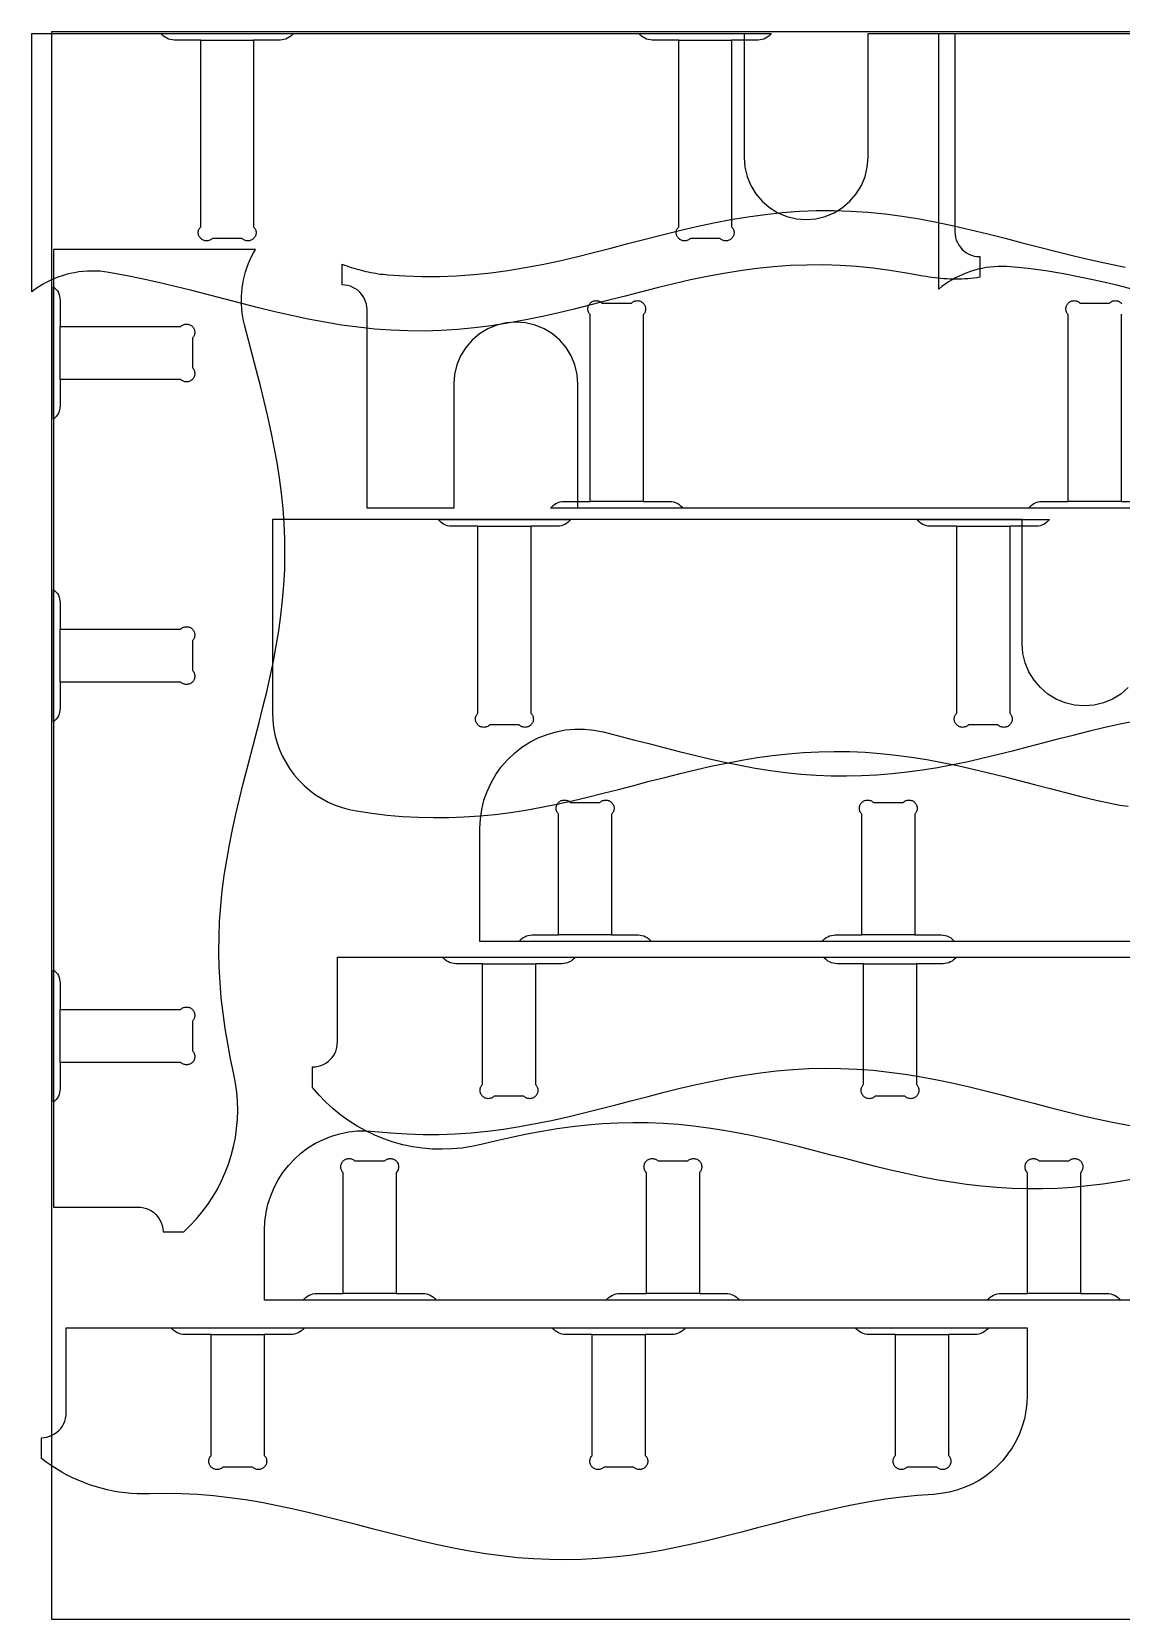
# Model space of a CAD drawing. Header units: inches. Extents: x -0.6 to 96.2, y 0 to 48.
# Drawn here: x -0.6 to 32.34, y 0 to 48 of the extents above; entities that cross this region are included whole.
import ezdxf

# ---------------------------------------------------------------- set-up
doc = ezdxf.new("R2010")
doc.units = ezdxf.units.IN

msp = doc.modelspace()

# ---------------------------------------------------------------- linework, layer by layer
at = {"layer": 'BRACKET_CUT_LINE', "color": 4}
for p, q in [((4.508, 47.75), (6.108, 47.75)), ((18.958, 47.75), (20.558, 47.75)), ((0.257, 37.488), (0.257, 39.088)), ((17.886, 33.796), (16.286, 33.796)), ((32.336, 33.796), (30.736, 33.796)), ((12.888, 33.052), (14.491, 33.052)), ((27.363, 33.052), (28.965, 33.052)), ((0.257, 28.338), (0.257, 29.938)), ((16.93, 20.691), (15.327, 20.691)), ((26.095, 20.691), (24.492, 20.691)), ((13.025, 19.82), (14.628, 19.82)), ((24.545, 19.82), (26.147, 19.82)), ((0.257, 16.838), (0.257, 18.438)), ((10.419, 9.85), (8.816, 9.85)), ((19.584, 9.85), (17.981, 9.85)), ((31.103, 9.85), (29.5, 9.85)), ((4.826, 8.607), (6.429, 8.607)), ((16.346, 8.607), (17.948, 8.607)), ((25.511, 8.607), (27.114, 8.607))]:
    msp.add_line(p, q, dxfattribs=at)
at = {"layer": 'BRACKET_OUTLINE', "color": 6}
for points in [[(7.308, 47.95), (7.271, 47.906), (7.229, 47.866), (7.182, 47.832), (7.132, 47.803), (7.079, 47.78), (7.023, 47.763), (6.966, 47.753), (6.908, 47.75), (6.108, 47.75), (6.108, 42.104), (6.125, 42.085), (6.139, 42.066), (6.152, 42.045), (6.163, 42.022), (6.171, 41.999), (6.177, 41.976), (6.18, 41.951), (6.182, 41.927), (6.18, 41.902), (6.177, 41.878), (6.171, 41.854), (6.163, 41.831), (6.152, 41.809), (6.139, 41.788), (6.125, 41.768), (6.108, 41.75), (6.09, 41.734), (6.07, 41.719), (6.049, 41.706), (6.027, 41.696), (6.004, 41.688), (5.98, 41.682), (5.956, 41.678), (5.932, 41.677), (5.907, 41.678), (5.883, 41.682), (5.859, 41.688), (5.836, 41.696), (5.814, 41.706), (5.793, 41.719), (5.773, 41.734), (5.755, 41.75), (4.862, 41.75), (4.844, 41.734), (4.824, 41.719), (4.803, 41.706), (4.781, 41.696), (4.758, 41.688), (4.734, 41.682), (4.71, 41.678), (4.685, 41.677), (4.661, 41.678), (4.636, 41.682), (4.613, 41.688), (4.589, 41.696), (4.567, 41.706), (4.546, 41.719), (4.527, 41.734), (4.508, 41.75), (4.492, 41.768), (4.477, 41.788), (4.465, 41.809), (4.454, 41.831), (4.446, 41.854), (4.44, 41.878), (4.436, 41.902), (4.435, 41.927), (4.436, 41.951), (4.44, 41.976), (4.446, 41.999), (4.454, 42.022), (4.465, 42.045), (4.477, 42.066), (4.492, 42.085), (4.508, 42.104), (4.508, 47.75), (3.708, 47.75), (3.651, 47.753), (3.593, 47.763), (3.538, 47.78), (3.485, 47.803), (3.435, 47.832), (3.388, 47.866), (3.346, 47.906), (3.308, 47.95), (7.308, 47.95)], [(21.758, 47.95), (21.721, 47.906), (21.679, 47.866), (21.632, 47.832), (21.582, 47.803), (21.529, 47.78), (21.473, 47.763), (21.416, 47.753), (21.358, 47.75), (20.558, 47.75), (20.558, 42.104), (20.575, 42.085), (20.589, 42.066), (20.602, 42.045), (20.613, 42.022), (20.621, 41.999), (20.627, 41.976), (20.63, 41.951), (20.632, 41.927), (20.63, 41.902), (20.627, 41.878), (20.621, 41.854), (20.613, 41.831), (20.602, 41.809), (20.589, 41.788), (20.575, 41.768), (20.558, 41.75), (20.54, 41.734), (20.52, 41.719), (20.499, 41.706), (20.477, 41.696), (20.454, 41.688), (20.43, 41.682), (20.406, 41.678), (20.382, 41.677), (20.357, 41.678), (20.333, 41.682), (20.309, 41.688), (20.286, 41.696), (20.264, 41.706), (20.243, 41.719), (20.223, 41.734), (20.205, 41.75), (19.312, 41.75), (19.294, 41.734), (19.274, 41.719), (19.253, 41.706), (19.231, 41.696), (19.208, 41.688), (19.184, 41.682), (19.16, 41.678), (19.135, 41.677), (19.111, 41.678), (19.086, 41.682), (19.063, 41.688), (19.039, 41.696), (19.017, 41.706), (18.996, 41.719), (18.977, 41.734), (18.958, 41.75), (18.942, 41.768), (18.927, 41.788), (18.915, 41.809), (18.904, 41.831), (18.896, 41.854), (18.89, 41.878), (18.886, 41.902), (18.885, 41.927), (18.886, 41.951), (18.89, 41.976), (18.896, 41.999), (18.904, 42.022), (18.915, 42.045), (18.927, 42.066), (18.942, 42.085), (18.958, 42.104), (18.958, 47.75), (18.158, 47.75), (18.101, 47.753), (18.043, 47.763), (17.988, 47.78), (17.935, 47.803), (17.885, 47.832), (17.838, 47.866), (17.796, 47.906), (17.758, 47.95), (21.758, 47.95)], [(0.057, 40.288), (0.101, 40.25), (0.14, 40.208), (0.175, 40.162), (0.204, 40.111), (0.227, 40.058), (0.243, 40.003), (0.253, 39.946), (0.257, 39.888), (0.257, 39.088), (3.903, 39.088), (3.921, 39.104), (3.941, 39.119), (3.962, 39.132), (3.984, 39.142), (4.007, 39.15), (4.031, 39.156), (4.055, 39.16), (4.08, 39.161), (4.104, 39.16), (4.129, 39.156), (4.152, 39.15), (4.175, 39.142), (4.198, 39.132), (4.219, 39.119), (4.238, 39.104), (4.257, 39.088), (4.273, 39.07), (4.288, 39.05), (4.3, 39.029), (4.311, 39.007), (4.319, 38.984), (4.325, 38.96), (4.329, 38.936), (4.33, 38.911), (4.329, 38.887), (4.325, 38.862), (4.319, 38.838), (4.311, 38.815), (4.3, 38.793), (4.288, 38.772), (4.273, 38.752), (4.257, 38.734), (4.257, 37.841), (4.273, 37.823), (4.288, 37.804), (4.3, 37.782), (4.311, 37.76), (4.319, 37.737), (4.325, 37.713), (4.329, 37.689), (4.33, 37.665), (4.329, 37.64), (4.325, 37.616), (4.319, 37.592), (4.311, 37.569), (4.3, 37.547), (4.288, 37.526), (4.273, 37.506), (4.257, 37.488), (4.238, 37.471), (4.219, 37.457), (4.198, 37.444), (4.175, 37.434), (4.152, 37.425), (4.129, 37.419), (4.104, 37.416), (4.08, 37.415), (4.055, 37.416), (4.031, 37.419), (4.007, 37.425), (3.984, 37.434), (3.962, 37.444), (3.941, 37.457), (3.921, 37.471), (3.903, 37.488), (0.257, 37.488), (0.257, 36.688), (0.253, 36.63), (0.243, 36.573), (0.227, 36.517), (0.204, 36.464), (0.175, 36.414), (0.14, 36.367), (0.101, 36.325), (0.057, 36.288), (0.057, 40.288)], [(15.086, 33.596), (15.123, 33.64), (15.165, 33.68), (15.212, 33.715), (15.262, 33.743), (15.315, 33.766), (15.371, 33.783), (15.428, 33.793), (15.486, 33.796), (16.286, 33.796), (16.286, 39.443), (16.269, 39.461), (16.254, 39.481), (16.242, 39.502), (16.231, 39.524), (16.223, 39.547), (16.217, 39.571), (16.214, 39.595), (16.212, 39.619), (16.214, 39.644), (16.217, 39.668), (16.223, 39.692), (16.231, 39.715), (16.242, 39.737), (16.254, 39.758), (16.269, 39.778), (16.286, 39.796), (16.304, 39.813), (16.323, 39.827), (16.344, 39.84), (16.367, 39.85), (16.39, 39.859), (16.414, 39.865), (16.438, 39.868), (16.462, 39.869), (16.487, 39.868), (16.511, 39.865), (16.535, 39.859), (16.558, 39.85), (16.58, 39.84), (16.601, 39.827), (16.621, 39.813), (16.639, 39.796), (17.532, 39.796), (17.55, 39.813), (17.57, 39.827), (17.591, 39.84), (17.613, 39.85), (17.636, 39.859), (17.66, 39.865), (17.684, 39.868), (17.709, 39.869), (17.733, 39.868), (17.758, 39.865), (17.781, 39.859), (17.804, 39.85), (17.827, 39.84), (17.848, 39.827), (17.867, 39.813), (17.886, 39.796), (17.902, 39.778), (17.917, 39.758), (17.929, 39.737), (17.94, 39.715), (17.948, 39.692), (17.954, 39.668), (17.958, 39.644), (17.959, 39.619), (17.958, 39.595), (17.954, 39.571), (17.948, 39.547), (17.94, 39.524), (17.929, 39.502), (17.917, 39.481), (17.902, 39.461), (17.886, 39.443), (17.886, 33.796), (18.686, 33.796), (18.743, 33.793), (18.8, 33.783), (18.856, 33.766), (18.909, 33.743), (18.959, 33.715), (19.006, 33.68), (19.048, 33.64), (19.086, 33.596), (15.086, 33.596)], [(15.693, 33.252), (15.656, 33.208), (15.613, 33.168), (15.567, 33.133), (15.516, 33.104), (15.463, 33.082), (15.408, 33.065), (15.35, 33.055), (15.292, 33.052), (14.491, 33.052), (14.491, 27.396), (14.508, 27.378), (14.522, 27.358), (14.535, 27.337), (14.545, 27.314), (14.554, 27.291), (14.56, 27.268), (14.563, 27.243), (14.564, 27.219), (14.563, 27.194), (14.56, 27.17), (14.554, 27.146), (14.545, 27.123), (14.535, 27.101), (14.522, 27.08), (14.508, 27.06), (14.491, 27.042), (14.473, 27.025), (14.453, 27.01), (14.432, 26.998), (14.41, 26.987), (14.387, 26.979), (14.363, 26.973), (14.339, 26.969), (14.314, 26.968), (14.29, 26.969), (14.265, 26.973), (14.241, 26.979), (14.218, 26.987), (14.196, 26.998), (14.175, 27.01), (14.155, 27.025), (14.137, 27.042), (13.243, 27.042), (13.224, 27.025), (13.205, 27.01), (13.184, 26.998), (13.161, 26.987), (13.138, 26.979), (13.114, 26.973), (13.09, 26.969), (13.066, 26.968), (13.041, 26.969), (13.017, 26.973), (12.993, 26.979), (12.97, 26.987), (12.948, 26.998), (12.926, 27.01), (12.907, 27.025), (12.888, 27.042), (12.872, 27.06), (12.857, 27.08), (12.845, 27.101), (12.834, 27.123), (12.826, 27.146), (12.82, 27.17), (12.816, 27.194), (12.815, 27.219), (12.816, 27.243), (12.82, 27.268), (12.826, 27.291), (12.834, 27.314), (12.845, 27.337), (12.857, 27.358), (12.872, 27.378), (12.888, 27.396), (12.888, 33.052), (12.087, 33.052), (12.029, 33.055), (11.972, 33.065), (11.916, 33.082), (11.863, 33.104), (11.813, 33.133), (11.766, 33.168), (11.724, 33.208), (11.686, 33.252), (15.693, 33.252)], [(30.167, 33.252), (30.13, 33.208), (30.088, 33.168), (30.041, 33.133), (29.991, 33.104), (29.937, 33.082), (29.882, 33.065), (29.825, 33.055), (29.767, 33.052), (28.965, 33.052), (28.965, 27.396), (28.982, 27.378), (28.996, 27.358), (29.009, 27.337), (29.02, 27.314), (29.028, 27.291), (29.034, 27.268), (29.037, 27.243), (29.039, 27.219), (29.037, 27.194), (29.034, 27.17), (29.028, 27.146), (29.02, 27.123), (29.009, 27.101), (28.996, 27.08), (28.982, 27.06), (28.965, 27.042), (28.947, 27.025), (28.927, 27.01), (28.906, 26.998), (28.884, 26.987), (28.861, 26.979), (28.837, 26.973), (28.813, 26.969), (28.788, 26.968), (28.764, 26.969), (28.739, 26.973), (28.716, 26.979), (28.692, 26.987), (28.67, 26.998), (28.649, 27.01), (28.629, 27.025), (28.611, 27.042), (27.717, 27.042), (27.699, 27.025), (27.679, 27.01), (27.658, 26.998), (27.636, 26.987), (27.612, 26.979), (27.589, 26.973), (27.564, 26.969), (27.54, 26.968), (27.515, 26.969), (27.491, 26.973), (27.467, 26.979), (27.444, 26.987), (27.422, 26.998), (27.401, 27.01), (27.381, 27.025), (27.363, 27.042), (27.346, 27.06), (27.331, 27.08), (27.319, 27.101), (27.308, 27.123), (27.3, 27.146), (27.294, 27.17), (27.29, 27.194), (27.289, 27.219), (27.29, 27.243), (27.294, 27.268), (27.3, 27.291), (27.308, 27.314), (27.319, 27.337), (27.331, 27.358), (27.346, 27.378), (27.363, 27.396), (27.363, 33.052), (26.561, 33.052), (26.503, 33.055), (26.446, 33.065), (26.391, 33.082), (26.337, 33.104), (26.287, 33.133), (26.24, 33.168), (26.198, 33.208), (26.161, 33.252), (30.167, 33.252)], [(0.057, 31.138), (0.101, 31.1), (0.14, 31.058), (0.175, 31.012), (0.204, 30.961), (0.227, 30.908), (0.243, 30.853), (0.253, 30.796), (0.257, 30.738), (0.257, 29.938), (3.903, 29.938), (3.921, 29.954), (3.941, 29.969), (3.962, 29.982), (3.984, 29.992), (4.007, 30), (4.031, 30.006), (4.055, 30.01), (4.08, 30.011), (4.104, 30.01), (4.129, 30.006), (4.152, 30), (4.175, 29.992), (4.198, 29.982), (4.219, 29.969), (4.238, 29.954), (4.257, 29.938), (4.273, 29.92), (4.288, 29.9), (4.3, 29.879), (4.311, 29.857), (4.319, 29.834), (4.325, 29.81), (4.329, 29.786), (4.33, 29.761), (4.329, 29.737), (4.325, 29.712), (4.319, 29.688), (4.311, 29.665), (4.3, 29.643), (4.288, 29.622), (4.273, 29.602), (4.257, 29.584), (4.257, 28.691), (4.273, 28.673), (4.288, 28.654), (4.3, 28.632), (4.311, 28.61), (4.319, 28.587), (4.325, 28.563), (4.329, 28.539), (4.33, 28.515), (4.329, 28.49), (4.325, 28.466), (4.319, 28.442), (4.311, 28.419), (4.3, 28.397), (4.288, 28.376), (4.273, 28.356), (4.257, 28.338), (4.238, 28.321), (4.219, 28.307), (4.198, 28.294), (4.175, 28.284), (4.152, 28.275), (4.129, 28.269), (4.104, 28.266), (4.08, 28.265), (4.055, 28.266), (4.031, 28.269), (4.007, 28.275), (3.984, 28.284), (3.962, 28.294), (3.941, 28.307), (3.921, 28.321), (3.903, 28.338), (0.257, 28.338), (0.257, 27.538), (0.253, 27.48), (0.243, 27.423), (0.227, 27.367), (0.204, 27.314), (0.175, 27.264), (0.14, 27.217), (0.101, 27.175), (0.057, 27.138), (0.057, 31.138)], [(14.125, 20.49), (14.162, 20.534), (14.205, 20.574), (14.251, 20.609), (14.302, 20.638), (14.355, 20.661), (14.41, 20.677), (14.468, 20.687), (14.525, 20.691), (15.327, 20.691), (15.327, 24.343), (15.31, 24.361), (15.296, 24.381), (15.283, 24.402), (15.273, 24.424), (15.264, 24.447), (15.258, 24.471), (15.255, 24.496), (15.253, 24.52), (15.255, 24.545), (15.258, 24.569), (15.264, 24.593), (15.273, 24.616), (15.283, 24.638), (15.296, 24.659), (15.31, 24.679), (15.327, 24.697), (15.345, 24.714), (15.365, 24.728), (15.386, 24.741), (15.408, 24.751), (15.431, 24.76), (15.455, 24.766), (15.479, 24.769), (15.504, 24.771), (15.528, 24.769), (15.553, 24.766), (15.577, 24.76), (15.6, 24.751), (15.622, 24.741), (15.643, 24.728), (15.663, 24.714), (15.681, 24.697), (16.575, 24.697), (16.594, 24.714), (16.613, 24.728), (16.634, 24.741), (16.657, 24.751), (16.68, 24.76), (16.704, 24.766), (16.728, 24.769), (16.752, 24.771), (16.777, 24.769), (16.801, 24.766), (16.825, 24.76), (16.848, 24.751), (16.87, 24.741), (16.892, 24.728), (16.911, 24.714), (16.93, 24.697), (16.946, 24.679), (16.961, 24.659), (16.973, 24.638), (16.984, 24.616), (16.992, 24.593), (16.998, 24.569), (17.002, 24.545), (17.003, 24.52), (17.002, 24.496), (16.998, 24.471), (16.992, 24.447), (16.984, 24.424), (16.973, 24.402), (16.961, 24.381), (16.946, 24.361), (16.93, 24.343), (16.93, 20.691), (17.731, 20.691), (17.789, 20.687), (17.846, 20.677), (17.902, 20.661), (17.955, 20.638), (18.005, 20.609), (18.052, 20.574), (18.094, 20.534), (18.132, 20.49), (14.125, 20.49)], [(23.29, 20.49), (23.328, 20.534), (23.37, 20.574), (23.416, 20.609), (23.467, 20.638), (23.52, 20.661), (23.576, 20.677), (23.633, 20.687), (23.691, 20.691), (24.492, 20.691), (24.492, 24.343), (24.476, 24.361), (24.461, 24.381), (24.448, 24.402), (24.438, 24.424), (24.43, 24.447), (24.424, 24.471), (24.42, 24.496), (24.419, 24.52), (24.42, 24.545), (24.424, 24.569), (24.43, 24.593), (24.438, 24.616), (24.448, 24.638), (24.461, 24.659), (24.476, 24.679), (24.492, 24.697), (24.51, 24.714), (24.53, 24.728), (24.551, 24.741), (24.573, 24.751), (24.596, 24.76), (24.62, 24.766), (24.645, 24.769), (24.669, 24.771), (24.694, 24.769), (24.718, 24.766), (24.742, 24.76), (24.765, 24.751), (24.787, 24.741), (24.808, 24.728), (24.828, 24.714), (24.846, 24.697), (25.741, 24.697), (25.759, 24.714), (25.779, 24.728), (25.8, 24.741), (25.822, 24.751), (25.845, 24.76), (25.869, 24.766), (25.893, 24.769), (25.918, 24.771), (25.942, 24.769), (25.967, 24.766), (25.99, 24.76), (26.014, 24.751), (26.036, 24.741), (26.057, 24.728), (26.077, 24.714), (26.095, 24.697), (26.111, 24.679), (26.126, 24.659), (26.139, 24.638), (26.149, 24.616), (26.157, 24.593), (26.163, 24.569), (26.167, 24.545), (26.168, 24.52), (26.167, 24.496), (26.163, 24.471), (26.157, 24.447), (26.149, 24.424), (26.139, 24.402), (26.126, 24.381), (26.111, 24.361), (26.095, 24.343), (26.095, 20.691), (26.896, 20.691), (26.954, 20.687), (27.011, 20.677), (27.067, 20.661), (27.12, 20.638), (27.17, 20.609), (27.217, 20.574), (27.259, 20.534), (27.297, 20.49), (23.29, 20.49)], [(15.83, 20.021), (15.793, 19.976), (15.75, 19.937), (15.704, 19.902), (15.653, 19.873), (15.6, 19.85), (15.544, 19.834), (15.487, 19.824), (15.429, 19.82), (14.628, 19.82), (14.628, 16.168), (14.644, 16.15), (14.659, 16.13), (14.672, 16.109), (14.682, 16.086), (14.691, 16.063), (14.697, 16.04), (14.7, 16.015), (14.701, 15.991), (14.7, 15.966), (14.697, 15.942), (14.691, 15.918), (14.682, 15.895), (14.672, 15.873), (14.659, 15.852), (14.644, 15.832), (14.628, 15.814), (14.61, 15.797), (14.59, 15.782), (14.569, 15.77), (14.547, 15.759), (14.524, 15.751), (14.5, 15.745), (14.475, 15.741), (14.451, 15.74), (14.426, 15.741), (14.402, 15.745), (14.378, 15.751), (14.355, 15.759), (14.333, 15.77), (14.312, 15.782), (14.292, 15.797), (14.274, 15.814), (13.379, 15.814), (13.361, 15.797), (13.342, 15.782), (13.32, 15.77), (13.298, 15.759), (13.275, 15.751), (13.251, 15.745), (13.227, 15.741), (13.202, 15.74), (13.178, 15.741), (13.154, 15.745), (13.13, 15.751), (13.107, 15.759), (13.084, 15.77), (13.063, 15.782), (13.044, 15.797), (13.025, 15.814), (13.009, 15.832), (12.994, 15.852), (12.982, 15.873), (12.971, 15.895), (12.963, 15.918), (12.957, 15.942), (12.953, 15.966), (12.952, 15.991), (12.953, 16.015), (12.957, 16.04), (12.963, 16.063), (12.971, 16.086), (12.982, 16.109), (12.994, 16.13), (13.009, 16.15), (13.025, 16.168), (13.025, 19.82), (12.224, 19.82), (12.166, 19.824), (12.109, 19.834), (12.053, 19.85), (12, 19.873), (11.95, 19.902), (11.903, 19.937), (11.861, 19.976), (11.823, 20.021), (15.83, 20.021)], [(27.349, 20.021), (27.312, 19.976), (27.269, 19.937), (27.223, 19.902), (27.173, 19.873), (27.119, 19.85), (27.064, 19.834), (27.006, 19.824), (26.949, 19.82), (26.147, 19.82), (26.147, 16.168), (26.164, 16.15), (26.178, 16.13), (26.191, 16.109), (26.201, 16.086), (26.21, 16.063), (26.216, 16.04), (26.219, 16.015), (26.221, 15.991), (26.219, 15.966), (26.216, 15.942), (26.21, 15.918), (26.201, 15.895), (26.191, 15.873), (26.178, 15.852), (26.164, 15.832), (26.147, 15.814), (26.129, 15.797), (26.109, 15.782), (26.088, 15.77), (26.066, 15.759), (26.043, 15.751), (26.019, 15.745), (25.995, 15.741), (25.97, 15.74), (25.946, 15.741), (25.921, 15.745), (25.897, 15.751), (25.874, 15.759), (25.852, 15.77), (25.831, 15.782), (25.811, 15.797), (25.793, 15.814), (24.899, 15.814), (24.88, 15.797), (24.861, 15.782), (24.84, 15.77), (24.817, 15.759), (24.794, 15.751), (24.77, 15.745), (24.746, 15.741), (24.722, 15.74), (24.697, 15.741), (24.673, 15.745), (24.649, 15.751), (24.626, 15.759), (24.604, 15.77), (24.582, 15.782), (24.563, 15.797), (24.545, 15.814), (24.528, 15.832), (24.513, 15.852), (24.501, 15.873), (24.49, 15.895), (24.482, 15.918), (24.476, 15.942), (24.472, 15.966), (24.471, 15.991), (24.472, 16.015), (24.476, 16.04), (24.482, 16.063), (24.49, 16.086), (24.501, 16.109), (24.513, 16.13), (24.528, 16.15), (24.545, 16.168), (24.545, 19.82), (23.743, 19.82), (23.685, 19.824), (23.628, 19.834), (23.573, 19.85), (23.519, 19.873), (23.469, 19.902), (23.422, 19.937), (23.38, 19.976), (23.343, 20.021), (27.349, 20.021)], [(0.057, 19.638), (0.101, 19.6), (0.14, 19.558), (0.175, 19.512), (0.204, 19.461), (0.227, 19.408), (0.243, 19.353), (0.253, 19.296), (0.257, 19.238), (0.257, 18.438), (3.903, 18.438), (3.921, 18.454), (3.941, 18.469), (3.962, 18.482), (3.984, 18.492), (4.007, 18.5), (4.031, 18.506), (4.055, 18.51), (4.08, 18.511), (4.104, 18.51), (4.129, 18.506), (4.152, 18.5), (4.175, 18.492), (4.198, 18.482), (4.219, 18.469), (4.238, 18.454), (4.257, 18.438), (4.273, 18.42), (4.288, 18.4), (4.3, 18.379), (4.311, 18.357), (4.319, 18.334), (4.325, 18.31), (4.329, 18.286), (4.33, 18.261), (4.329, 18.237), (4.325, 18.212), (4.319, 18.188), (4.311, 18.165), (4.3, 18.143), (4.288, 18.122), (4.273, 18.102), (4.257, 18.084), (4.257, 17.191), (4.273, 17.173), (4.288, 17.154), (4.3, 17.132), (4.311, 17.11), (4.319, 17.087), (4.325, 17.063), (4.329, 17.039), (4.33, 17.015), (4.329, 16.99), (4.325, 16.966), (4.319, 16.942), (4.311, 16.919), (4.3, 16.897), (4.288, 16.876), (4.273, 16.856), (4.257, 16.838), (4.238, 16.821), (4.219, 16.807), (4.198, 16.794), (4.175, 16.784), (4.152, 16.775), (4.129, 16.769), (4.104, 16.766), (4.08, 16.765), (4.055, 16.766), (4.031, 16.769), (4.007, 16.775), (3.984, 16.784), (3.962, 16.794), (3.941, 16.807), (3.921, 16.821), (3.903, 16.838), (0.257, 16.838), (0.257, 16.038), (0.253, 15.98), (0.243, 15.923), (0.227, 15.867), (0.204, 15.814), (0.175, 15.764), (0.14, 15.717), (0.101, 15.675), (0.057, 15.638), (0.057, 19.638)], [(7.614, 9.65), (7.651, 9.694), (7.694, 9.734), (7.74, 9.768), (7.791, 9.797), (7.844, 9.82), (7.9, 9.837), (7.957, 9.847), (8.015, 9.85), (8.816, 9.85), (8.816, 13.503), (8.799, 13.521), (8.785, 13.541), (8.772, 13.562), (8.762, 13.584), (8.753, 13.607), (8.747, 13.631), (8.744, 13.655), (8.743, 13.68), (8.744, 13.704), (8.747, 13.728), (8.753, 13.752), (8.762, 13.775), (8.772, 13.798), (8.785, 13.819), (8.799, 13.839), (8.816, 13.857), (8.834, 13.873), (8.854, 13.888), (8.875, 13.9), (8.897, 13.911), (8.92, 13.919), (8.944, 13.925), (8.968, 13.929), (8.993, 13.93), (9.018, 13.929), (9.042, 13.925), (9.066, 13.919), (9.089, 13.911), (9.111, 13.9), (9.132, 13.888), (9.152, 13.873), (9.17, 13.857), (10.064, 13.857), (10.083, 13.873), (10.102, 13.888), (10.124, 13.9), (10.146, 13.911), (10.169, 13.919), (10.193, 13.925), (10.217, 13.929), (10.242, 13.93), (10.266, 13.929), (10.29, 13.925), (10.314, 13.919), (10.337, 13.911), (10.36, 13.9), (10.381, 13.888), (10.4, 13.873), (10.419, 13.857), (10.435, 13.839), (10.45, 13.819), (10.462, 13.798), (10.473, 13.775), (10.481, 13.752), (10.487, 13.728), (10.491, 13.704), (10.492, 13.68), (10.491, 13.655), (10.487, 13.631), (10.481, 13.607), (10.473, 13.584), (10.462, 13.562), (10.45, 13.541), (10.435, 13.521), (10.419, 13.503), (10.419, 9.85), (11.22, 9.85), (11.278, 9.847), (11.335, 9.837), (11.391, 9.82), (11.444, 9.797), (11.494, 9.768), (11.541, 9.734), (11.583, 9.694), (11.621, 9.65), (7.614, 9.65)], [(16.779, 9.65), (16.817, 9.694), (16.859, 9.734), (16.906, 9.768), (16.956, 9.797), (17.009, 9.82), (17.065, 9.837), (17.122, 9.847), (17.18, 9.85), (17.981, 9.85), (17.981, 13.503), (17.965, 13.521), (17.95, 13.541), (17.937, 13.562), (17.927, 13.584), (17.919, 13.607), (17.913, 13.631), (17.909, 13.655), (17.908, 13.68), (17.909, 13.704), (17.913, 13.728), (17.919, 13.752), (17.927, 13.775), (17.937, 13.798), (17.95, 13.819), (17.965, 13.839), (17.981, 13.857), (17.999, 13.873), (18.019, 13.888), (18.04, 13.9), (18.062, 13.911), (18.086, 13.919), (18.109, 13.925), (18.134, 13.929), (18.158, 13.93), (18.183, 13.929), (18.207, 13.925), (18.231, 13.919), (18.254, 13.911), (18.276, 13.9), (18.297, 13.888), (18.317, 13.873), (18.335, 13.857), (19.23, 13.857), (19.248, 13.873), (19.268, 13.888), (19.289, 13.9), (19.311, 13.911), (19.334, 13.919), (19.358, 13.925), (19.382, 13.929), (19.407, 13.93), (19.431, 13.929), (19.456, 13.925), (19.48, 13.919), (19.503, 13.911), (19.525, 13.9), (19.546, 13.888), (19.566, 13.873), (19.584, 13.857), (19.6, 13.839), (19.615, 13.819), (19.628, 13.798), (19.638, 13.775), (19.646, 13.752), (19.652, 13.728), (19.656, 13.704), (19.657, 13.68), (19.656, 13.655), (19.652, 13.631), (19.646, 13.607), (19.638, 13.584), (19.628, 13.562), (19.615, 13.541), (19.6, 13.521), (19.584, 13.503), (19.584, 9.85), (20.385, 9.85), (20.443, 9.847), (20.5, 9.837), (20.556, 9.82), (20.609, 9.797), (20.66, 9.768), (20.706, 9.734), (20.748, 9.694), (20.786, 9.65), (16.779, 9.65)], [(28.298, 9.65), (28.336, 9.694), (28.378, 9.734), (28.425, 9.768), (28.475, 9.797), (28.528, 9.82), (28.584, 9.837), (28.641, 9.847), (28.699, 9.85), (29.5, 9.85), (29.5, 13.503), (29.484, 13.521), (29.469, 13.541), (29.457, 13.562), (29.446, 13.584), (29.438, 13.607), (29.432, 13.631), (29.428, 13.655), (29.427, 13.68), (29.428, 13.704), (29.432, 13.728), (29.438, 13.752), (29.446, 13.775), (29.457, 13.798), (29.469, 13.819), (29.484, 13.839), (29.5, 13.857), (29.519, 13.873), (29.538, 13.888), (29.559, 13.9), (29.582, 13.911), (29.605, 13.919), (29.629, 13.925), (29.653, 13.929), (29.678, 13.93), (29.702, 13.929), (29.726, 13.925), (29.75, 13.919), (29.773, 13.911), (29.796, 13.9), (29.817, 13.888), (29.836, 13.873), (29.855, 13.857), (30.749, 13.857), (30.767, 13.873), (30.787, 13.888), (30.808, 13.9), (30.83, 13.911), (30.853, 13.919), (30.877, 13.925), (30.901, 13.929), (30.926, 13.93), (30.951, 13.929), (30.975, 13.925), (30.999, 13.919), (31.022, 13.911), (31.044, 13.9), (31.065, 13.888), (31.085, 13.873), (31.103, 13.857), (31.12, 13.839), (31.134, 13.819), (31.147, 13.798), (31.157, 13.775), (31.166, 13.752), (31.172, 13.728), (31.175, 13.704), (31.176, 13.68), (31.175, 13.655), (31.172, 13.631), (31.166, 13.607), (31.157, 13.584), (31.147, 13.562), (31.134, 13.541), (31.12, 13.521), (31.103, 13.503), (31.103, 9.85), (31.904, 9.85), (31.962, 9.847), (32.02, 9.837), (32.075, 9.82), (32.128, 9.797), (32.179, 9.768), (32.225, 9.734), (32.268, 9.694), (32.305, 9.65), (28.298, 9.65)], [(7.631, 8.808), (7.594, 8.763), (7.551, 8.724), (7.505, 8.689), (7.454, 8.66), (7.401, 8.637), (7.345, 8.621), (7.288, 8.611), (7.23, 8.607), (6.429, 8.607), (6.429, 4.955), (6.446, 4.936), (6.46, 4.917), (6.473, 4.896), (6.483, 4.873), (6.492, 4.85), (6.498, 4.826), (6.501, 4.802), (6.502, 4.778), (6.501, 4.753), (6.498, 4.729), (6.492, 4.705), (6.483, 4.682), (6.473, 4.66), (6.46, 4.638), (6.446, 4.619), (6.429, 4.601), (6.411, 4.584), (6.391, 4.569), (6.37, 4.557), (6.348, 4.546), (6.325, 4.538), (6.301, 4.532), (6.277, 4.528), (6.252, 4.527), (6.227, 4.528), (6.203, 4.532), (6.179, 4.538), (6.156, 4.546), (6.134, 4.557), (6.113, 4.569), (6.093, 4.584), (6.075, 4.601), (5.181, 4.601), (5.162, 4.584), (5.143, 4.569), (5.122, 4.557), (5.099, 4.546), (5.076, 4.538), (5.052, 4.532), (5.028, 4.528), (5.003, 4.527), (4.979, 4.528), (4.955, 4.532), (4.931, 4.538), (4.908, 4.546), (4.885, 4.557), (4.864, 4.569), (4.845, 4.584), (4.826, 4.601), (4.81, 4.619), (4.795, 4.638), (4.783, 4.66), (4.772, 4.682), (4.764, 4.705), (4.758, 4.729), (4.754, 4.753), (4.753, 4.778), (4.754, 4.802), (4.758, 4.826), (4.764, 4.85), (4.772, 4.873), (4.783, 4.896), (4.795, 4.917), (4.81, 4.936), (4.826, 4.955), (4.826, 8.607), (4.025, 8.607), (3.967, 8.611), (3.91, 8.621), (3.854, 8.637), (3.801, 8.66), (3.751, 8.689), (3.704, 8.724), (3.662, 8.763), (3.624, 8.808), (7.631, 8.808)], [(19.15, 8.808), (19.113, 8.763), (19.071, 8.724), (19.024, 8.689), (18.974, 8.66), (18.92, 8.637), (18.865, 8.621), (18.808, 8.611), (18.75, 8.607), (17.948, 8.607), (17.948, 4.955), (17.965, 4.936), (17.979, 4.917), (17.992, 4.896), (18.003, 4.873), (18.011, 4.85), (18.017, 4.826), (18.02, 4.802), (18.022, 4.778), (18.02, 4.753), (18.017, 4.729), (18.011, 4.705), (18.003, 4.682), (17.992, 4.66), (17.979, 4.638), (17.965, 4.619), (17.948, 4.601), (17.93, 4.584), (17.91, 4.569), (17.889, 4.557), (17.867, 4.546), (17.844, 4.538), (17.82, 4.532), (17.796, 4.528), (17.771, 4.527), (17.747, 4.528), (17.722, 4.532), (17.699, 4.538), (17.675, 4.546), (17.653, 4.557), (17.632, 4.569), (17.612, 4.584), (17.594, 4.601), (16.7, 4.601), (16.682, 4.584), (16.662, 4.569), (16.641, 4.557), (16.619, 4.546), (16.595, 4.538), (16.572, 4.532), (16.547, 4.528), (16.523, 4.527), (16.498, 4.528), (16.474, 4.532), (16.45, 4.538), (16.427, 4.546), (16.405, 4.557), (16.384, 4.569), (16.364, 4.584), (16.346, 4.601), (16.329, 4.619), (16.314, 4.638), (16.302, 4.66), (16.291, 4.682), (16.283, 4.705), (16.277, 4.729), (16.273, 4.753), (16.272, 4.778), (16.273, 4.802), (16.277, 4.826), (16.283, 4.85), (16.291, 4.873), (16.302, 4.896), (16.314, 4.917), (16.329, 4.936), (16.346, 4.955), (16.346, 8.607), (15.544, 8.607), (15.486, 8.611), (15.429, 8.621), (15.374, 8.637), (15.32, 8.66), (15.27, 8.689), (15.223, 8.724), (15.181, 8.763), (15.144, 8.808), (19.15, 8.808)], [(28.316, 8.808), (28.278, 8.763), (28.236, 8.724), (28.189, 8.689), (28.139, 8.66), (28.086, 8.637), (28.03, 8.621), (27.973, 8.611), (27.915, 8.607), (27.114, 8.607), (27.114, 4.955), (27.13, 4.936), (27.145, 4.917), (27.157, 4.896), (27.168, 4.873), (27.176, 4.85), (27.182, 4.826), (27.186, 4.802), (27.187, 4.778), (27.186, 4.753), (27.182, 4.729), (27.176, 4.705), (27.168, 4.682), (27.157, 4.66), (27.145, 4.638), (27.13, 4.619), (27.114, 4.601), (27.095, 4.584), (27.076, 4.569), (27.055, 4.557), (27.032, 4.546), (27.009, 4.538), (26.985, 4.532), (26.961, 4.528), (26.937, 4.527), (26.912, 4.528), (26.888, 4.532), (26.864, 4.538), (26.841, 4.546), (26.818, 4.557), (26.797, 4.569), (26.778, 4.584), (26.759, 4.601), (25.865, 4.601), (25.847, 4.584), (25.827, 4.569), (25.806, 4.557), (25.784, 4.546), (25.761, 4.538), (25.737, 4.532), (25.713, 4.528), (25.688, 4.527), (25.663, 4.528), (25.639, 4.532), (25.615, 4.538), (25.592, 4.546), (25.57, 4.557), (25.549, 4.569), (25.529, 4.584), (25.511, 4.601), (25.494, 4.619), (25.48, 4.638), (25.467, 4.66), (25.457, 4.682), (25.448, 4.705), (25.442, 4.729), (25.439, 4.753), (25.438, 4.778), (25.439, 4.802), (25.442, 4.826), (25.448, 4.85), (25.457, 4.873), (25.467, 4.896), (25.48, 4.917), (25.494, 4.936), (25.511, 4.955), (25.511, 8.607), (24.71, 8.607), (24.652, 8.611), (24.595, 8.621), (24.539, 8.637), (24.486, 8.66), (24.435, 8.689), (24.389, 8.724), (24.346, 8.763), (24.309, 8.808), (28.316, 8.808)]]:
    msp.add_lwpolyline(points, close=True, dxfattribs=at)
for points in [[(33.536, 33.596), (29.536, 33.596), (29.536, 33.596), (29.573, 33.64), (29.615, 33.68), (29.662, 33.715), (29.712, 33.743), (29.765, 33.766), (29.821, 33.783), (29.878, 33.793), (29.936, 33.796), (30.736, 33.796), (30.736, 39.443), (30.719, 39.461), (30.704, 39.481), (30.692, 39.502), (30.681, 39.524), (30.673, 39.547), (30.667, 39.571), (30.664, 39.595), (30.662, 39.619), (30.664, 39.644), (30.667, 39.668), (30.673, 39.692), (30.681, 39.715), (30.692, 39.737), (30.704, 39.758), (30.719, 39.778), (30.736, 39.796), (30.754, 39.813), (30.773, 39.827), (30.794, 39.84), (30.817, 39.85), (30.84, 39.859), (30.864, 39.865), (30.888, 39.868), (30.912, 39.869), (30.937, 39.868), (30.961, 39.865), (30.985, 39.859), (31.008, 39.85), (31.03, 39.84), (31.051, 39.827), (31.071, 39.813), (31.089, 39.796), (31.982, 39.796), (32, 39.813), (32.02, 39.827), (32.041, 39.84), (32.063, 39.85), (32.086, 39.859), (32.11, 39.865), (32.134, 39.868), (32.159, 39.869), (32.183, 39.868), (32.208, 39.865), (32.231, 39.859), (32.254, 39.85), (32.277, 39.84), (32.298, 39.827), (32.317, 39.813), (32.336, 39.796), (32.352, 39.778)], [(32.352, 39.461), (32.336, 39.443), (32.336, 33.796), (33.136, 33.796)]]:
    msp.add_lwpolyline(points, dxfattribs=at)
at = {"layer": 'PLYWOOD_BOUNDARY', "color": 7}
msp.add_lwpolyline([(0, 0), (96, 0), (96, 48), (0, 48), (0, 0)], dxfattribs=at)
at = {"layer": 'SHELF_L', "color": 3}
msp.add_lwpolyline([(27.308, 47.95), (27.308, 41.95), (27.308, 41.95), (27.313, 41.866), (27.327, 41.783), (27.35, 41.702), (27.383, 41.625), (27.423, 41.551), (27.472, 41.482), (27.528, 41.42), (27.591, 41.364), (27.659, 41.315), (27.733, 41.274), (27.811, 41.242), (27.891, 41.219), (27.974, 41.205), (28.058, 41.2), (28.058, 40.575), (28.058, 40.575), (27.969, 40.562), (27.879, 40.551), (27.789, 40.542), (27.699, 40.534), (27.608, 40.528), (27.518, 40.523), (27.427, 40.52), (27.337, 40.519), (27.246, 40.519), (27.156, 40.521), (27.065, 40.525), (26.975, 40.53), (26.884, 40.537), (26.794, 40.545), (26.704, 40.555), (26.614, 40.567), (26.525, 40.58), (26.436, 40.595), (26.347, 40.612), (26.347, 40.612), (25.844, 40.705), (25.342, 40.784), (24.839, 40.849), (24.337, 40.899), (23.835, 40.932), (23.332, 40.948), (22.83, 40.947), (22.327, 40.929), (21.825, 40.894), (21.322, 40.842), (20.82, 40.776), (20.318, 40.694), (19.815, 40.6), (19.313, 40.495), (18.81, 40.38), (18.308, 40.258), (17.806, 40.131), (17.303, 40), (16.801, 39.869), (16.298, 39.739), (15.796, 39.613), (15.294, 39.492), (14.791, 39.379), (14.289, 39.277), (13.786, 39.185), (13.284, 39.108), (12.782, 39.044), (12.279, 38.996), (11.777, 38.965), (11.274, 38.951), (10.772, 38.954), (10.27, 38.974), (9.767, 39.011), (9.265, 39.065), (8.762, 39.133), (8.26, 39.216), (7.758, 39.311), (7.255, 39.418), (6.753, 39.533), (6.25, 39.656), (5.748, 39.784), (5.245, 39.915), (4.743, 40.046), (4.241, 40.176), (3.738, 40.302), (3.236, 40.421), (2.733, 40.533), (2.231, 40.634), (1.729, 40.724), (1.729, 40.724), (1.6, 40.743), (1.471, 40.756), (1.341, 40.763), (1.211, 40.764), (1.081, 40.76), (0.951, 40.751), (0.822, 40.736), (0.694, 40.715), (0.566, 40.688), (0.44, 40.656), (0.316, 40.619), (0.193, 40.577), (0.072, 40.529), (-0.047, 40.475), (-0.163, 40.417), (-0.276, 40.354), (-0.387, 40.286), (-0.495, 40.213), (-0.599, 40.136), (-0.599, 47.95), (20.933, 47.95), (20.933, 44.2), (20.956, 43.907), (21.025, 43.621), (21.138, 43.349), (21.291, 43.098), (21.483, 42.874), (21.706, 42.683), (21.957, 42.529), (22.229, 42.417), (22.515, 42.348), (22.808, 42.325), (23.102, 42.348), (23.388, 42.417), (23.66, 42.529), (23.91, 42.683), (24.134, 42.874), (24.325, 43.098), (24.479, 43.349), (24.592, 43.621), (24.66, 43.907), (24.683, 44.2), (24.683, 47.95), (27.308, 47.95)], close=True, dxfattribs=at)
for points in [[(32.738, 40.2), (32.202, 40.333), (31.666, 40.458), (31.13, 40.573), (30.594, 40.677), (30.058, 40.766), (29.522, 40.838), (28.987, 40.894), (28.987, 40.894), (28.864, 40.902), (28.742, 40.905), (28.619, 40.903), (28.497, 40.896), (28.375, 40.884), (28.254, 40.867), (28.133, 40.846), (28.014, 40.819), (27.896, 40.787), (27.779, 40.751), (27.663, 40.71), (27.55, 40.664), (27.438, 40.613), (27.329, 40.559), (27.221, 40.499), (27.117, 40.436), (27.015, 40.368), (26.916, 40.296), (26.82, 40.22), (26.82, 47.95), (50.284, 47.95)], [(37.678, 33.596), (15.911, 33.596), (15.911, 37.346), (15.887, 37.64), (15.819, 37.926), (15.706, 38.197), (15.552, 38.448), (15.361, 38.672), (15.138, 38.863), (14.887, 39.017), (14.615, 39.129), (14.329, 39.198), (14.036, 39.221), (13.742, 39.198), (13.456, 39.129), (13.184, 39.017), (12.933, 38.863), (12.71, 38.672), (12.519, 38.448), (12.365, 38.197), (12.252, 37.926), (12.184, 37.64), (12.161, 37.346), (12.161, 33.596), (9.536, 33.596), (9.536, 33.596), (9.536, 39.596), (9.536, 39.596), (9.531, 39.68), (9.517, 39.763), (9.493, 39.844), (9.461, 39.922), (9.421, 39.995), (9.372, 40.064), (9.316, 40.127), (9.253, 40.183), (9.185, 40.231), (9.111, 40.272), (9.033, 40.304), (8.952, 40.327), (8.869, 40.342), (8.786, 40.346), (8.786, 40.971), (8.786, 40.971), (8.856, 40.945), (8.926, 40.919), (8.997, 40.895), (9.068, 40.871), (9.14, 40.849), (9.212, 40.828), (9.284, 40.807), (9.356, 40.788), (9.429, 40.77), (9.502, 40.753), (9.575, 40.738), (9.649, 40.723), (9.723, 40.709), (9.796, 40.697), (9.871, 40.685), (9.945, 40.675), (10.019, 40.666), (10.094, 40.658), (10.168, 40.651), (10.168, 40.651), (10.687, 40.615), (11.205, 40.598), (11.723, 40.599), (12.241, 40.618), (12.76, 40.656), (13.278, 40.71), (13.796, 40.781), (14.314, 40.867), (14.832, 40.966), (15.351, 41.077), (15.869, 41.197), (16.387, 41.325), (16.905, 41.457), (17.424, 41.593), (17.942, 41.728), (18.46, 41.861), (18.978, 41.989), (19.497, 42.11), (20.015, 42.221), (20.533, 42.321), (21.051, 42.407), (21.57, 42.479), (22.088, 42.534), (22.606, 42.573), (23.124, 42.593), (23.643, 42.595), (24.161, 42.578), (24.679, 42.544), (25.197, 42.492), (25.715, 42.424), (26.234, 42.34), (26.752, 42.243), (27.27, 42.134), (27.788, 42.015), (28.307, 41.888), (28.825, 41.756), (29.343, 41.621), (29.861, 41.485), (30.38, 41.352), (30.898, 41.223), (31.416, 41.101), (31.934, 40.988), (32.453, 40.886)], [(32.547, 28.168), (32.323, 27.976), (32.072, 27.822), (31.799, 27.709), (31.513, 27.641), (31.219, 27.618), (30.925, 27.641), (30.639, 27.709), (30.366, 27.822), (30.115, 27.976), (29.891, 28.168), (29.7, 28.392), (29.546, 28.643), (29.433, 28.915), (29.364, 29.202), (29.341, 29.496), (29.341, 33.252), (6.678, 33.252), (6.678, 27.407), (6.678, 27.407), (6.686, 27.184), (6.711, 26.961), (6.753, 26.741), (6.81, 26.525), (6.884, 26.314), (6.973, 26.109), (7.077, 25.911), (7.196, 25.721), (7.328, 25.541), (7.473, 25.371), (7.631, 25.212), (7.8, 25.066), (7.979, 24.932), (8.168, 24.812), (8.365, 24.707), (8.57, 24.616), (8.78, 24.541), (8.996, 24.482), (9.215, 24.439), (9.215, 24.439), (9.681, 24.371), (10.147, 24.317), (10.613, 24.276), (11.079, 24.249), (11.545, 24.238), (12.011, 24.241), (12.477, 24.258), (12.943, 24.29), (13.409, 24.337), (13.875, 24.396), (14.341, 24.468), (14.807, 24.552), (15.273, 24.646), (15.739, 24.748), (16.205, 24.858), (16.671, 24.973), (17.137, 25.093), (17.603, 25.214), (18.069, 25.336), (18.535, 25.456), (19.001, 25.574), (19.467, 25.686), (19.933, 25.791), (20.399, 25.889), (20.865, 25.976), (21.331, 26.053), (21.797, 26.118), (22.263, 26.17), (22.729, 26.208), (23.195, 26.231), (23.661, 26.24), (24.127, 26.234), (24.593, 26.214), (25.059, 26.178), (25.525, 26.129), (25.991, 26.067), (26.457, 25.992), (26.923, 25.907), (27.389, 25.811), (27.855, 25.707), (28.321, 25.596), (28.786, 25.48), (29.252, 25.36), (29.718, 25.238), (30.184, 25.116), (30.65, 24.997), (31.116, 24.88), (31.582, 24.769), (32.048, 24.665), (32.048, 24.665), (32.295, 24.619), (32.543, 24.585)]]:
    msp.add_lwpolyline(points, dxfattribs=at)
at = {"layer": 'SHELF_R', "color": 3}
for points in [[(0.057, 12.463), (2.619, 12.463), (2.619, 12.463), (2.703, 12.458), (2.786, 12.444), (2.867, 12.421), (2.944, 12.389), (3.018, 12.348), (3.087, 12.299), (3.149, 12.243), (3.205, 12.18), (3.254, 12.112), (3.295, 12.038), (3.327, 11.961), (3.35, 11.88), (3.364, 11.797), (3.369, 11.713), (3.994, 11.713), (3.994, 11.713), (4.193, 11.904), (4.38, 12.106), (4.557, 12.318), (4.721, 12.539), (4.873, 12.769), (5.012, 13.007), (5.138, 13.253), (5.25, 13.505), (5.348, 13.762), (5.431, 14.025), (5.5, 14.292), (5.555, 14.562), (5.594, 14.835), (5.618, 15.11), (5.627, 15.386), (5.62, 15.661), (5.599, 15.936), (5.562, 16.209), (5.511, 16.48), (5.511, 16.48), (5.413, 16.943), (5.326, 17.405), (5.249, 17.867), (5.183, 18.33), (5.131, 18.792), (5.092, 19.255), (5.067, 19.717), (5.057, 20.179), (5.061, 20.642), (5.08, 21.104), (5.113, 21.567), (5.16, 22.029), (5.22, 22.492), (5.293, 22.954), (5.376, 23.416), (5.47, 23.879), (5.572, 24.341), (5.681, 24.804), (5.796, 25.266), (5.914, 25.728), (6.035, 26.191), (6.156, 26.653), (6.275, 27.116), (6.391, 27.578), (6.503, 28.04), (6.607, 28.503), (6.704, 28.965), (6.791, 29.428), (6.868, 29.89), (6.933, 30.352), (6.984, 30.815), (7.023, 31.277), (7.047, 31.74), (7.056, 32.202), (7.051, 32.664), (7.032, 33.127), (6.998, 33.589), (6.95, 34.052), (6.89, 34.514), (6.817, 34.977), (6.733, 35.439), (6.639, 35.901), (6.536, 36.364), (6.427, 36.826), (6.312, 37.289), (6.193, 37.751), (6.073, 38.213), (5.952, 38.676), (5.832, 39.138), (5.832, 39.138), (5.804, 39.26), (5.781, 39.382), (5.763, 39.505), (5.75, 39.629), (5.742, 39.753), (5.739, 39.878), (5.742, 40.003), (5.749, 40.127), (5.762, 40.251), (5.78, 40.374), (5.803, 40.497), (5.831, 40.618), (5.865, 40.738), (5.903, 40.857), (5.946, 40.974), (5.994, 41.089), (6.046, 41.202), (6.103, 41.312), (6.165, 41.421), (0.057, 41.421), (0.057, 12.463)], [(0.444, 8.808), (29.493, 8.808), (29.493, 6.776), (29.493, 6.776), (29.483, 6.537), (29.454, 6.299), (29.407, 6.064), (29.341, 5.834), (29.257, 5.61), (29.155, 5.393), (29.037, 5.185), (28.902, 4.987), (28.752, 4.8), (28.588, 4.626), (28.41, 4.466), (28.22, 4.32), (28.019, 4.19), (27.808, 4.076), (27.589, 3.98), (27.363, 3.901), (27.131, 3.841), (26.895, 3.799), (26.657, 3.776), (26.657, 3.776), (26.173, 3.741), (25.69, 3.69), (25.206, 3.626), (24.723, 3.549), (24.239, 3.459), (23.755, 3.359), (23.272, 3.25), (22.788, 3.134), (22.305, 3.012), (21.821, 2.887), (21.337, 2.76), (20.854, 2.635), (20.37, 2.511), (19.887, 2.393), (19.403, 2.28), (18.919, 2.176), (18.436, 2.082), (17.952, 1.999), (17.469, 1.93), (16.985, 1.873), (16.501, 1.832), (16.018, 1.806), (15.534, 1.796), (15.051, 1.802), (14.567, 1.824), (14.083, 1.861), (13.6, 1.913), (13.116, 1.979), (12.633, 2.059), (12.149, 2.15), (11.665, 2.251), (11.182, 2.362), (10.698, 2.479), (10.214, 2.601), (9.731, 2.726), (9.247, 2.853), (8.764, 2.979), (8.28, 3.101), (7.796, 3.219), (7.313, 3.33), (6.829, 3.433), (6.346, 3.526), (5.862, 3.607), (5.378, 3.675), (4.895, 3.729), (4.411, 3.768), (3.928, 3.791), (3.444, 3.799), (2.96, 3.791), (2.96, 3.791), (2.776, 3.788), (2.591, 3.792), (2.407, 3.803), (2.223, 3.821), (2.04, 3.845), (1.857, 3.877), (1.677, 3.914), (1.497, 3.959), (1.32, 4.01), (1.144, 4.068), (0.971, 4.132), (0.8, 4.202), (0.632, 4.279), (0.467, 4.361), (0.305, 4.45), (0.146, 4.545), (-0.009, 4.646), (-0.16, 4.752), (-0.307, 4.863), (-0.307, 5.49), (-0.307, 5.49), (-0.223, 5.494), (-0.14, 5.508), (-0.059, 5.532), (0.019, 5.564), (0.093, 5.605), (0.161, 5.653), (0.224, 5.71), (0.28, 5.772), (0.329, 5.841), (0.37, 5.915), (0.402, 5.993), (0.425, 6.074), (0.439, 6.157), (0.444, 6.241), (0.444, 8.808)]]:
    msp.add_lwpolyline(points, close=True, dxfattribs=at)
for points in [[(41.996, 20.49), (12.948, 20.49), (12.948, 23.912), (12.948, 23.912), (12.962, 24.199), (13.002, 24.482), (13.07, 24.761), (13.164, 25.032), (13.284, 25.292), (13.427, 25.541), (13.594, 25.774), (13.782, 25.99), (13.99, 26.188), (14.215, 26.364), (14.457, 26.519), (14.712, 26.649), (14.979, 26.755), (15.254, 26.835), (15.535, 26.888), (15.821, 26.915), (16.108, 26.913), (16.393, 26.885), (16.674, 26.83), (16.674, 26.83), (17.134, 26.714), (17.593, 26.595), (18.053, 26.475), (18.513, 26.355), (18.972, 26.237), (19.432, 26.123), (19.892, 26.015), (20.351, 25.913), (20.811, 25.82), (21.27, 25.737), (21.73, 25.665), (22.19, 25.605), (22.649, 25.557), (23.109, 25.524), (23.569, 25.504), (24.028, 25.499), (24.488, 25.508), (24.948, 25.531), (25.407, 25.569), (25.867, 25.62), (26.327, 25.683), (26.786, 25.758), (27.246, 25.845), (27.705, 25.94), (28.165, 26.044), (28.625, 26.154), (29.084, 26.269), (29.544, 26.387), (30.004, 26.507), (30.463, 26.627), (30.923, 26.745), (31.383, 26.86), (31.842, 26.97), (32.302, 27.072), (32.761, 27.167)], [(32.696, 13.305), (32.238, 13.225), (31.78, 13.156), (31.321, 13.1), (30.863, 13.057), (30.405, 13.027), (29.946, 13.011), (29.488, 13.01), (29.03, 13.023), (28.571, 13.051), (28.113, 13.092), (27.655, 13.146), (27.196, 13.212), (26.738, 13.29), (26.28, 13.379), (25.821, 13.476), (25.363, 13.581), (24.905, 13.692), (24.446, 13.808), (23.988, 13.927), (23.53, 14.047), (23.071, 14.166), (22.613, 14.283), (22.155, 14.397), (21.696, 14.504), (21.238, 14.605), (20.78, 14.697), (20.322, 14.779), (19.863, 14.85), (19.405, 14.91), (18.947, 14.956), (18.488, 14.989), (18.03, 15.008), (17.572, 15.012), (17.113, 15.002), (16.655, 14.978), (16.197, 14.94), (15.738, 14.889), (15.28, 14.825), (14.822, 14.749), (14.363, 14.663), (13.905, 14.568), (13.447, 14.464), (12.988, 14.354), (12.988, 14.354), (12.696, 14.292), (12.401, 14.247), (12.103, 14.219), (11.804, 14.21), (11.506, 14.218), (11.208, 14.244), (10.912, 14.287), (10.62, 14.349), (10.331, 14.427), (10.048, 14.523), (9.771, 14.635), (9.502, 14.764), (9.24, 14.909), (8.988, 15.069), (8.745, 15.243), (8.514, 15.432), (8.294, 15.634), (8.086, 15.849), (7.892, 16.077), (7.892, 16.703), (7.892, 16.703), (7.976, 16.707), (8.059, 16.721), (8.14, 16.745), (8.218, 16.777), (8.291, 16.818), (8.36, 16.866), (8.423, 16.923), (8.479, 16.985), (8.528, 17.054), (8.569, 17.128), (8.601, 17.206), (8.624, 17.287), (8.638, 17.37), (8.643, 17.454), (8.643, 20.021), (8.643, 20.021), (37.691, 20.021)], [(35.485, 9.65), (6.437, 9.65), (6.437, 11.765), (6.437, 11.765), (6.449, 12.031), (6.484, 12.294), (6.542, 12.554), (6.623, 12.807), (6.726, 13.052), (6.851, 13.287), (6.995, 13.51), (7.159, 13.719), (7.341, 13.913), (7.539, 14.091), (7.751, 14.25), (7.978, 14.39), (8.215, 14.509), (8.462, 14.606), (8.717, 14.682), (8.978, 14.734), (9.242, 14.764), (9.508, 14.77), (9.773, 14.752), (9.773, 14.752), (10.259, 14.706), (10.745, 14.675), (11.23, 14.66), (11.716, 14.661), (12.202, 14.678), (12.688, 14.71), (13.174, 14.759), (13.659, 14.821), (14.145, 14.897), (14.631, 14.986), (15.117, 15.085), (15.603, 15.193), (16.088, 15.309), (16.574, 15.431), (17.06, 15.556), (17.546, 15.683), (18.032, 15.81), (18.517, 15.934), (19.003, 16.054), (19.489, 16.167), (19.975, 16.273), (20.461, 16.368), (20.946, 16.452), (21.432, 16.523), (21.918, 16.581), (22.404, 16.623), (22.89, 16.65), (23.375, 16.661), (23.861, 16.656), (24.347, 16.635), (24.833, 16.598), (25.319, 16.546), (25.804, 16.48), (26.29, 16.401), (26.776, 16.309), (27.262, 16.207), (27.748, 16.097), (28.233, 15.979), (28.719, 15.856), (29.205, 15.73), (29.691, 15.603), (30.177, 15.477), (30.662, 15.354), (31.148, 15.236), (31.634, 15.124), (32.12, 15.021), (32.606, 14.929)]]:
    msp.add_lwpolyline(points, dxfattribs=at)

doc.saveas('drawing.dxf')
